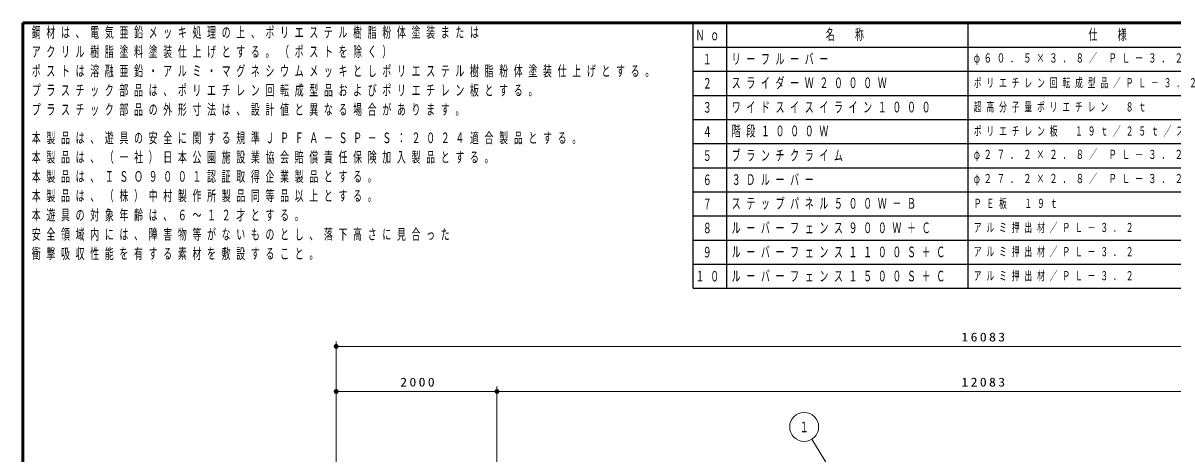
# Model space of a CAD drawing. Units: millimetres on the paper, scale 1:60. Extents: x -385 to 0, y -594 to 267.
# Drawn here: x -385 to -146.7, y 177.9 to 267 of the extents above; entities that cross this region are included whole.
import ezdxf
from ezdxf.enums import TextEntityAlignment as Align

# ---------------------------------------------------------------- set-up
doc = ezdxf.new("R2010")
doc.units = ezdxf.units.MM
doc.layers.add('LY_1', color=7, linetype='Continuous', lineweight=25)
doc.styles.add('ＭＳ ゴシック', font='')
doc.styles.get('ＭＳ ゴシック').set_extended_font_data('MS Gothic')

# ---------------------------------------------------------------- blocks, each defined once
blk = doc.blocks.new('filled_dot')
at = {"color": 0, "linetype": 'Continuous', "lineweight": -2, "const_width": 1.25}
blk.add_lwpolyline([(-0.625, 0, 1), (0.625, 0, 1)], format="xyb", close=True, dxfattribs=at)

msp = doc.modelspace()

# ---------------------------------------------------------------- linework, layer by layer
at = {"layer": 'LY_1', "lineweight": 50}
for p, q in [((-385, 267), (-385, 0)), ((0, 267), (-385, 267))]:
    msp.add_line(p, q, dxfattribs=at)
at = {"layer": 'LY_1'}
for p, q in [((-246, 212), (-246, 267)), ((-239, 212), (-239, 267)), ((-189, 212), (-189, 267)), ((-246, 262), (-123, 262)), ((-246, 257), (-123, 257)), ((-246, 252), (-123, 252)), ((-246, 247), (-123, 247)), ((-246, 242), (-123, 242)), ((-246, 237), (-123, 237)), ((-246, 232), (-123, 232)), ((-246, 227), (-123, 227)), ((-246, 222), (-123, 222)), ((-246, 217), (-123, 217)), ((-246, 212), (-123, 212))]:
    msp.add_line(p, q, dxfattribs=at)
at = {"layer": 'LY_1', "lineweight": 13}
for p, q in [((-320.041, 176.569), (-320.041, 200.954)), ((-320.041, 199.954), (-51.989, 199.954)), ((-320.041, 144.544), (-320.041, 191.612)), ((-286.708, 130.402), (-286.708, 191.612)), ((-320.041, 190.612), (-286.708, 190.612)), ((-286.708, 190.612), (-85.322, 190.612)), ((-221.418, 180.709), (-217.947, 175.03))]:
    msp.add_line(p, q, dxfattribs=at)
msp.add_circle((-222.983, 183.268), 3, dxfattribs=at)

# ---------------------------------------------------------------- block references
at = {"layer": 'LY_1', "lineweight": 13, "xscale": 0.4, "yscale": 0.4}
for p in [(-320.041, 199.954), (-320.041, 190.612), (-286.708, 190.612)]:
    msp.add_blockref('filled_dot', p, dxfattribs=at)
at = {"layer": 'LY_1', "lineweight": 13, "xscale": 0.4, "yscale": 0.4, "rotation": 180}
msp.add_blockref('filled_dot', (-286.708, 190.612), dxfattribs=at)

# ---------------------------------------------------------------- texts
at = {"layer": 'LY_1', "style": 'ＭＳ ゴシック', "width": 0.6}
for s, p in [('１', (-244, 259.5)), ('２', (-244, 254.5)), ('３', (-244, 249.5)), ('４', (-244, 244.5)), ('５', (-244, 239.5)), ('６', (-244, 234.5)), ('７', (-244, 229.5)), ('８', (-244, 224.5)), ('９', (-244, 219.5))]:
    msp.add_text(s, height=2.199, dxfattribs=at).set_placement(p, align=Align.MIDDLE_LEFT)
msp.add_text('１', height=2.199, dxfattribs=at).set_placement((-222.983, 183.268), align=Align.MIDDLE_CENTER)
at = {"layer": 'LY_1', "style": 'ＭＳ ゴシック'}
for s, insert, char_height, attachment_point in [('\\T1.64;\\W0.6;鋼材は、電気亜鉛メッキ処理の上、ポリエステル樹脂粉体塗装または', (-383.17, 266.163), 2.199, 1), ('\\T1.64;\\W0.6;Ｎｏ', (-245.5, 264.5), 2.199, 4), ('\\T1.64;\\W0.6;名\u3000称', (-218.5, 264.5), 2.199, 4), ('\\T1.64;\\W0.6;仕\u3000様', (-164, 264.5), 2.199, 4), ('\\T1.64;\\W0.6;アクリル樹脂塗料塗装仕上げとする。（ポストを除く）', (-383.17, 262.163), 2.199, 1), ('\\T1.64;\\W0.6;リーフルーバー', (-238, 259.5), 2.199, 4), ('\\T1.58;\\W0.65;φ６０．５×３．８／\\~ＰＬ－３．２', (-187.8, 259.5), 1.906, 4), ('\\T1.64;\\W0.6;ポストは溶融亜鉛・アルミ・マグネシウムメッキとしポリエステル樹脂粉体塗装仕上げとする。', (-383.17, 258.163), 2.199, 1), ('\\T1.64;\\W0.6;スライダーＷ２０００Ｗ', (-238, 254.5), 2.199, 4), ('\\T1.64;\\W0.6;ポリエチレン回転成型品／ＰＬ－３．２', (-187.8, 254.5), 1.906, 4), ('\\T1.64;\\W0.6;プラスチック部品は、ポリエチレン回転成型品およびポリエチレン板とする。', (-383.17, 254.163), 2.199, 1), ('\\T1.64;\\W0.6;プラスチック部品の外形寸法は、設計値と異なる場合があります。', (-383.17, 250.163), 2.199, 1), ('\\T1.64;\\W0.6;ワイドスイスイライン１０００', (-238, 249.5), 2.199, 4), ('\\T1.64;\\W0.6;超高分子量ポリエチレン\u3000８ｔ', (-187.8, 249.5), 1.906, 4), ('\\T1.64;\\W0.6;階段１０００Ｗ', (-238, 244.5), 2.199, 4), ('\\T1.64;\\W0.6;ポリエチレン板\u3000１９ｔ／２５ｔ／スチール', (-187.8, 244.5), 1.906, 4), ('\\T1.64;\\W0.6;本製品は、遊具の安全に関する規準ＪＰＦＡ－ＳＰ－Ｓ：２０２４適合製品とする。', (-383.17, 244.294), 2.199, 1), ('\\T1.64;\\W0.6;ブランチクライム', (-238, 239.5), 2.199, 4), ('\\T1.58;\\W0.65;φ２７．２×２．８／\\~ＰＬ－３．２', (-187.8, 239.5), 1.906, 4), ('\\T1.64;\\W0.6;本製品は、（一社）日本公園施設業協会賠償責任保険加入製品とする。', (-383.17, 240.294), 2.199, 1), ('\\T1.64;\\W0.6;本製品は、ＩＳＯ９００１認証取得企業製品とする。', (-383.17, 236.294), 2.199, 1), ('\\T1.58;\\W0.65;φ２７．２×２．８／\\~ＰＬ－３．２', (-187.8, 234.5), 1.906, 4), ('\\T1.64;\\W0.6;３Ｄルーバー', (-238, 234.5), 2.199, 4), ('\\T1.64;\\W0.6;本製品は、（株）中村製作所製品同等品以上とする。', (-383.17, 232.294), 2.199, 1), ('\\T1.64;\\W0.6;ステップパネル５００Ｗ－Ｂ', (-238, 229.5), 2.199, 4), ('\\T1.64;\\W0.6;ＰＥ板\u3000１９ｔ', (-187.8, 229.5), 1.906, 4), ('\\T1.64;\\W0.6;本遊具の対象年齢は、６～１２才とする。', (-383.17, 228.294), 2.199, 1), ('\\T1.64;\\W0.6;安全領域内には、障害物等がないものとし、落下高さに見合った', (-383.17, 224.294), 2.199, 1), ('\\T1.64;\\W0.6;ルーバーフェンス９００Ｗ＋Ｃ', (-238, 224.5), 2.199, 4), ('\\T1.64;\\W0.6;アルミ押出材／ＰＬ－３．２', (-187.8, 224.5), 1.906, 4), ('\\T1.64;\\W0.6;衝撃吸収性能を有する素材を敷設すること。', (-383.17, 220.294), 2.199, 1), ('\\T1.64;\\W0.6;ルーバーフェンス１１００Ｓ＋Ｃ', (-238, 219.5), 2.199, 4), ('\\T1.64;\\W0.6;アルミ押出材／ＰＬ－３．２', (-187.8, 219.5), 1.906, 4), ('\\T1.64;\\W0.6;１０', (-245.5, 214.5), 2.199, 4), ('\\T1.64;\\W0.6;ルーバーフェンス１５００Ｓ＋Ｃ', (-238, 214.5), 2.199, 4), ('\\T1.64;\\W0.6;アルミ押出材／ＰＬ－３．２', (-187.8, 214.5), 1.906, 4), ('\\T1.33;\\W1.15;16083', (-185.603, 200.954), 1.833, 8), ('\\T1.33;\\W1.15;2000', (-302.951, 191.612), 1.833, 8), ('\\T1.33;\\W1.15;12083', (-185.603, 191.612), 1.833, 8)]:
    msp.add_mtext(s, dxfattribs=dict(at, insert=insert, char_height=char_height, attachment_point=attachment_point))

doc.saveas('drawing.dxf')
